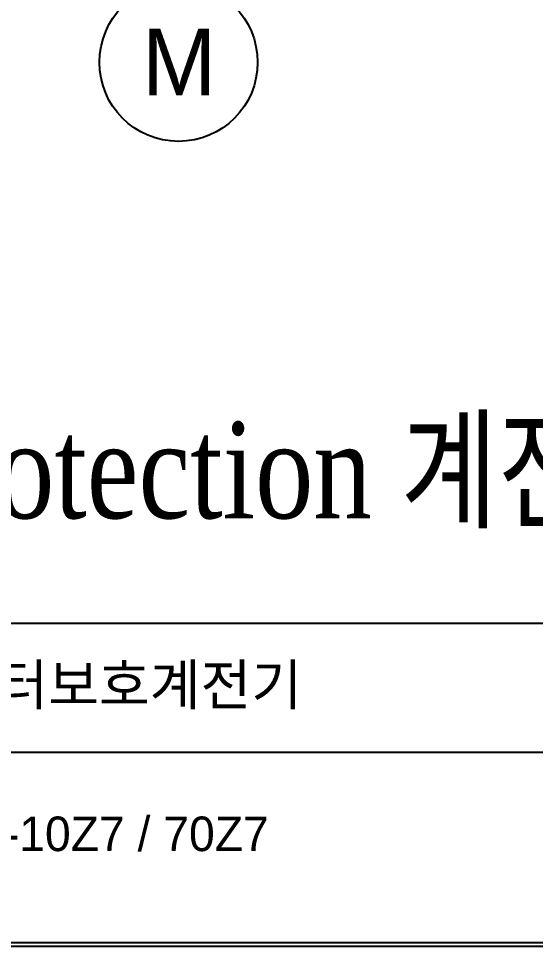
# Model space of a CAD drawing. Header units: millimetres. Extents: x 45 to 885, y 38 to 718.
# Drawn here: x 243.2 to 287.6, y 340.9 to 420.5 of the extents above; entities that cross this region are included whole.
import ezdxf

# ---------------------------------------------------------------- set-up
doc = ezdxf.new("R2010")
doc.units = ezdxf.units.MM
for name, color, linetype in [('40', 4, 'Continuous'), ('70', 7, 'Continuous'), ('ASHADE', 7, 'Continuous')]:
    doc.layers.add(name, color=color, linetype=linetype)
doc.styles.add('ghs', font='NGULIM.TTF')
doc.styles.add('SS', font='batang.ttc', dxfattribs={"width": 0.8})

msp = doc.modelspace()

# ---------------------------------------------------------------- linework, layer by layer
at = {"layer": '40', "color": 7}
msp.add_line((288.596, 357.542), (199.496, 357.542), dxfattribs=at)
at = {"layer": '70', "color": 7}
msp.add_line((60.896, 368.63), (437.096, 368.63), dxfattribs=at)
for points in [[(437.096, 340.91), (60.896, 340.91), (60.896, 608.21), (437.096, 608.21)], [(436.799, 341.207), (61.193, 341.207), (61.193, 607.913), (436.799, 607.913)]]:
    msp.add_lwpolyline(points, close=True, dxfattribs=at)
at = {"layer": 'ASHADE', "color": 0, "linetype": 'ByBlock', "lineweight": 25, "ltscale": 2}
msp.add_circle((256.979, 416.76), 6.786, dxfattribs=at)

# ---------------------------------------------------------------- texts
at = {"color": 7, "linetype": 'ByBlock', "lineweight": 0, "style": 'SS', "width": 0.8}
msp.add_text('DSP : Digital standard Protection 계전기', height=8.28113, dxfattribs=at).set_placement((139.593, 377.648))
at = {"layer": 'ASHADE', "color": 0, "linetype": 'ByBlock', "lineweight": 25, "ltscale": 2, "style": 'ghs'}
msp.add_text('M', height=5.721, dxfattribs=at).set_placement((253.843, 413.926))
at = {"layer": 'ASHADE', "ltscale": 2, "style": 'ghs'}
for s, height, p in [('전력형모터보호계전기', 3.4749, (223.985, 361.621)), ('DSP-PTL-10Z7 / 70Z7', 2.97, (225.213, 349.086))]:
    msp.add_text(s, height=height, dxfattribs=at).set_placement(p)

doc.saveas('drawing.dxf')
